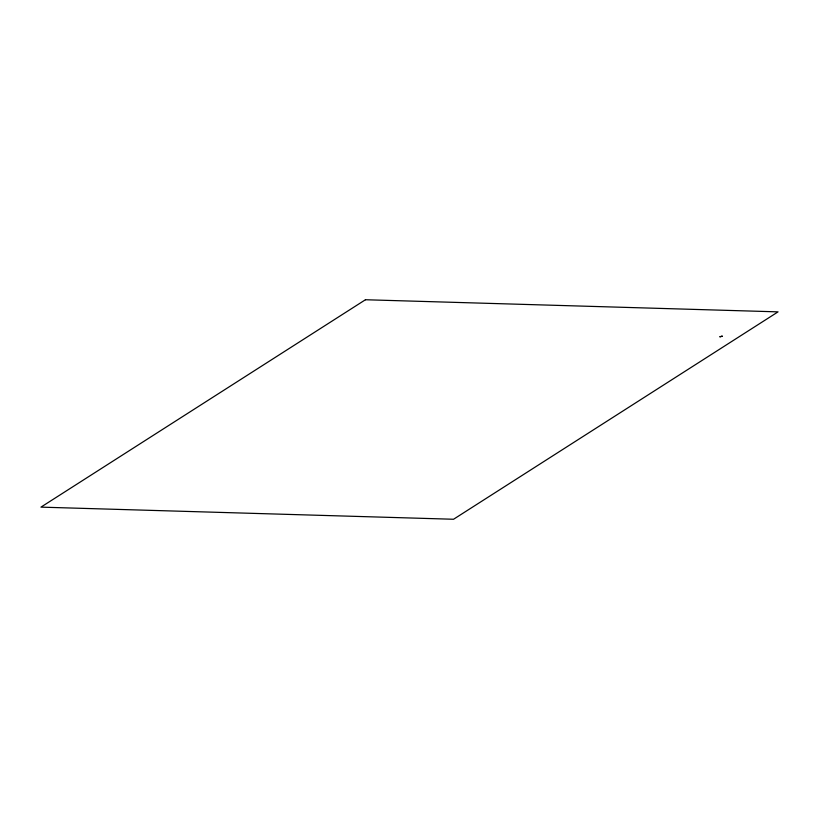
<?xml version="1.0" encoding="UTF-8"?>
<svg xmlns="http://www.w3.org/2000/svg" width="819" height="819" viewBox="0 0 819 819"><rect width="100%" height="100%" fill="white"/><g stroke="black" fill="none" stroke-linecap="round" stroke-linejoin="round"><path stroke-width="1.23" d="M721.416 336.404L719.758 336.814L722.43 336.159L721.416 336.404M365.458 299.744L40.95 507.135L453.542 519.256L778.05 311.865L365.458 299.744"/></g></svg>
